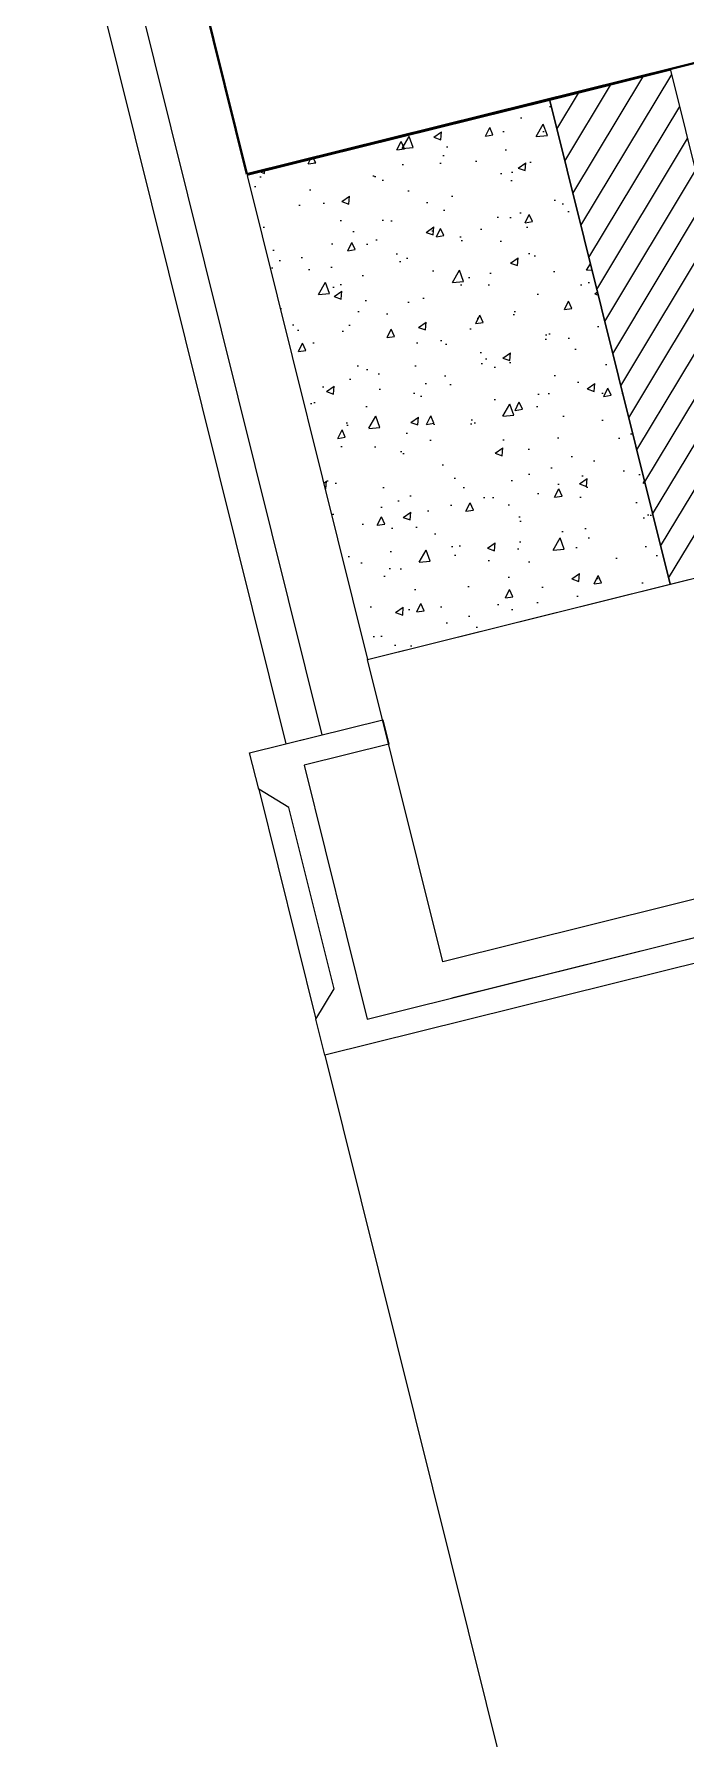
# Model space of a CAD drawing. Header units: inches. Extents: x 122939 to 389145, y 29603 to 574065.
# Drawn here: x 321841 to 322364, y 503773 to 505141 of the extents above; entities that cross this region are included whole.
import ezdxf

# ---------------------------------------------------------------- set-up
doc = ezdxf.new("R2010")
doc.units = ezdxf.units.IN
doc.header["$MEASUREMENT"] = 0
for name, color, linetype, lineweight in [('A-FLOR-SLAB', 7, 'Continuous', 40), ('A-RNDR-CONC', 2, 'Continuous', 18), ('A-RNDR-PT36', 253, 'Continuous', 20), ('A-WALL-STON', 4, 'Continuous', 18)]:
    doc.layers.add(name, color=color, linetype=linetype, lineweight=lineweight)
for name, color, linetype in [('A-WALL', 7, 'Continuous'), ('Calliper_wall hatch_CHB', 8, 'Continuous'), ('CQ Wall hatch_CHB', 8, 'Continuous')]:
    doc.layers.add(name, color=color, linetype=linetype)

msp = doc.modelspace()

# ---------------------------------------------------------------- hatches: boundary and pattern name
at = {"layer": 'Calliper_wall hatch_CHB'}
h = msp.add_hatch(dxfattribs=at)
h.set_pattern_fill('AR-CONC', color=256, scale=9.999999999999998, angle=6.361109362927034e-15, style=0)
h.set_pattern_definition([(63.9714232829857, (239428.5980839182, 454374.0346333847), (71.11916932952043, 11.22781161991949), [7.499999999999998, -82.49999999999999]), (8.971423282985718, (239428.5980839182, 454374.0346333847), (-31.62542575021152, 69.64396479174259), [5.999999999999999, -65.99999999999999]), (114.4228677429857, (239434.5246812626, 454374.9702843881), (39.4937435470177, 80.87177560512669), [6.374019199999998, -70.11421119999999]), (60.1556232829857, (239423.7693254589, 454393.4429587051), (107.5630978416694, 9.704992776004374), [11.25, -123.75]), (110.6070587729857, (239432.7329145976, 454394.2517040563), (67.1821983616881, 117.0963374062392), [9.561034199999998, -105.171376]), (5.15558727298572, (239423.7693254589, 454393.4429587051), (67.18219831375714, 117.0963373423198), [8.999999999999995, -99.00000009999995]), (34.9714232829857, (239434.6806777339, 454391.0052566046), (67.64557813863283, -24.65919216404946), [7.499999999999998, -82.49999999999999]), (339.9714232829858, (239434.6806777339, 454391.0052566046), (6.103843515325252, 76.24429473826908), [5.999999999999999, -65.99999999999999]), (85.4228680229857, (239440.3178092068, 454388.9503239375), (73.74942098260712, 51.58510224487062), [6.374019, -70.11421119999999]), (51.4714232829857, (239428.5980839182, 454374.0346333847), (-6.857307924501574, 32.59814608269261), [0, -65.19999999999999, 0, -66.99999999999999, 0, -66.24999999999999]), (21.4714232829857, (239428.5980839182, 454374.0346333847), (16.00610137173266, 44.6258503434704), [0, -38.19999999999999, 0, -63.69999999999999, 0, -25.24999999999999]), (341.4714232829857, (239406.957801186, 454368.6505677025), (52.34755766117436, 10.6997365813381), [0, -25, 0, -77.99999999999999, 0, -103.5]), (331.4714232829857, (239397.2536385258, 454366.2361884728), (54.17642058340564, 23.79467605936128), [0, -32.49999999999998, 0, -51.79999999999998, 0, -73.49999999999996])])
h.paths.add_polyline_path([(322254.260184832, 505087.4393210651), (322011.6561184931, 505027.0798403646), (322108.2312876798, 504638.913333957), (322350.8353540187, 504699.2728146574)])
at = {"layer": 'CQ Wall hatch_CHB'}
h = msp.add_hatch(dxfattribs=at)
h.set_pattern_fill('ANSI31', color=8, scale=150, angle=180)
h.set_pattern_definition([(238.9714232829857, (239428.5980839182, 454374.0346333847), (16.06706840326394, -9.664978682068442), [])])
h.paths.add_polyline_path([(322350.8353540202, 504699.2728146508), (322447.8769754094, 504723.4166056506), (322351.301806221, 505111.5831120649), (322254.2601848319, 505087.4393210651)])

# ---------------------------------------------------------------- linework, layer by layer
at = {"elevation": 2.974036634184607e-07}
msp.add_lwpolyline([(322254.260184832, 505087.4393210651), (322011.6561184931, 505027.0798403646), (322108.2312876798, 504638.913333957), (322350.8353540187, 504699.2728146574)], close=True, dxfattribs=at)
at = {"layer": 'A-FLOR-SLAB'}
for p, q in [((329774.7053544301, 506959.7121887811, 0.0004194715815800006), (322011.3752281645, 505028.2088055161, 1.466681579763429e-07)), ((322011.375228164, 505028.2088055176, 1.466681579672254e-07), (321918.2979216024, 505402.3162828134, 1.669773226101639e-07))]:
    msp.add_line(p, q, dxfattribs=at)
at = {"layer": 'A-RNDR-CONC', "elevation": 2.974036634184607e-07}
msp.add_lwpolyline([(322108.2312876813, 504638.9133339511), (322447.8769807878, 504723.4166069893), (322520.3083576775, 504432.2917271835), (322423.2667310757, 504408.1479348869), (322411.1948349273, 504456.6687481877), (322168.5907684226, 504396.3092674462)], close=True, dxfattribs=at)
at = {"layer": 'A-RNDR-PT36'}
for p, q in [((322020.8005300026, 504534.7218605817, 2.974036634184607e-07), (322066.6737353663, 504350.3427700383, 2.974036634184607e-07)), ((322073.9168730552, 504321.2302820576, 2.974036634184621e-07), (322774.0868496576, 501507.0231106051, 3.066178279593393e-09))]:
    msp.add_line(p, q, dxfattribs=at)
at = {"layer": 'A-WALL'}
msp.add_line((322515.4795938394, 504451.7000511701, 0.007790680327219008), (322175.8339035999, 504367.1967788452, 0.007790680327219008), dxfattribs=at)
at = {"layer": 'A-WALL', "elevation": 2.974036634184607e-07}
msp.add_lwpolyline([(322350.8353540202, 504699.2728146508), (322447.8769754094, 504723.4166056506), (322351.301806221, 505111.5831120649), (322254.2601848319, 505087.4393210651)], close=True, dxfattribs=at)
at = {"layer": 'A-WALL-STON', "elevation": 2.974036634184607e-07}
msp.add_lwpolyline([(321840.6646255341, 505383.001250273), (322042.6698823826, 504571.0774867709), (322071.7823621997, 504578.3206224289), (321869.7771053511, 505390.2443859309)], dxfattribs=at)
msp.add_lwpolyline([(322013.5573923133, 504563.8343485623), (322120.3031815754, 504590.3925200886), (322125.1319400349, 504570.9841947682), (322057.2028014137, 504554.0835401606), (322107.9047652365, 504350.2961242967), (322413.5858912863, 504426.3490705919), (322418.4146497456, 504406.9407452715), (322073.9168730551, 504321.2302820577), (322066.6737353661, 504350.3427700383), (322081.2533022272, 504374.579853818), (322045.0376137823, 504520.1422937207), (322020.8005300026, 504534.7218605817)], close=True, dxfattribs=at)

doc.saveas('drawing.dxf')
